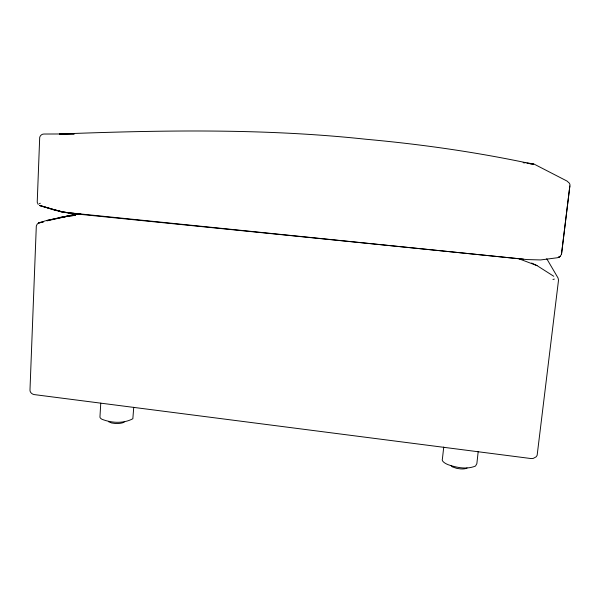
<?xml version="1.0" encoding="UTF-8"?>
<svg xmlns="http://www.w3.org/2000/svg" width="600" height="600" viewBox="0 0 600 600"><rect width="100%" height="100%" fill="white"/><g stroke="black" fill="none" stroke-linecap="round" stroke-linejoin="round"><path stroke-width="0.9" d="M100.762 403.14L99.945 417.143A16.29 4.98 1 0 0 102 419.28C111.63 423.067 123.555 423.735 132.847 418.74L133.74 407.28M443.745 447.022L442.418 458.88A16.987 5.535 8 0 0 448.028 464.655C456.69 467.64 466.785 469.717 475.522 466.035L476.865 463.62L478.2 451.507M569.842 185.993L561.487 254.325L559.935 256.582L557.445 257.737L540.623 259.942L526.942 259.567L65.062 212.377M561.487 254.325L570 184.822L569.49 183.292L567.045 181.08L533.385 163.733L526.898 163.05M523.418 259.155L68.97 213.202L54.6 210.188L39.42 205.312L52.748 209.235M45.495 220.77C42.525 222.255 36.93 221.88 36.307 226.095L30 389.55C29.588 392.048 31.74 394.08 34.027 394.56L531.015 458.55L533.235 458.415L536.213 456.795L537.143 455.317L558.518 280.14L558.053 278.017L546.75 258.728M39.322 203.565L40.328 203.272M552.945 279.48L554.347 279.082M76.988 213.87L46.215 220.62L78.142 213.855M46.935 220.875L68.258 216.067L75.51 215.303L59.573 217.433M60.69 217.718L68.258 216.067L63.51 216.877M73.898 133.928L43.965 134.032C41.963 133.972 40.117 135.517 39.697 137.453L37.223 202.267L38.213 204.495M74.302 133.958L59.407 134.002C161.52 130.132 264.06 128.295 365.82 139.238C422.13 144.337 478.185 152.377 533.467 164.273L529.898 163.8M523.162 162.72L525.03 162.885M68.97 213.202L82.92 214.583L77.347 213.855M82.92 214.583L60.637 211.688L66.21 212.407M68.062 212.655L70.852 213.015M72.705 213.255L75.495 213.615M54.547 209.73L61.725 211.702L40.088 205.822M519.248 258.9L537.037 265.62L553.763 276.27M108.525 421.688L111.63 422.978L115.2 423.48A8.355 2.588 0.9 0 0 124.635 421.71M531.63 263.017L537.037 265.62M451.072 465.57L452.28 466.845L456.705 468.353L460.688 468.915A8.715 2.88 8.1 0 0 467.07 467.993M559.935 256.582L558.435 257.415L559.935 256.582M43.102 222.022L38.52 223.005L43.102 222.03"/></g></svg>
